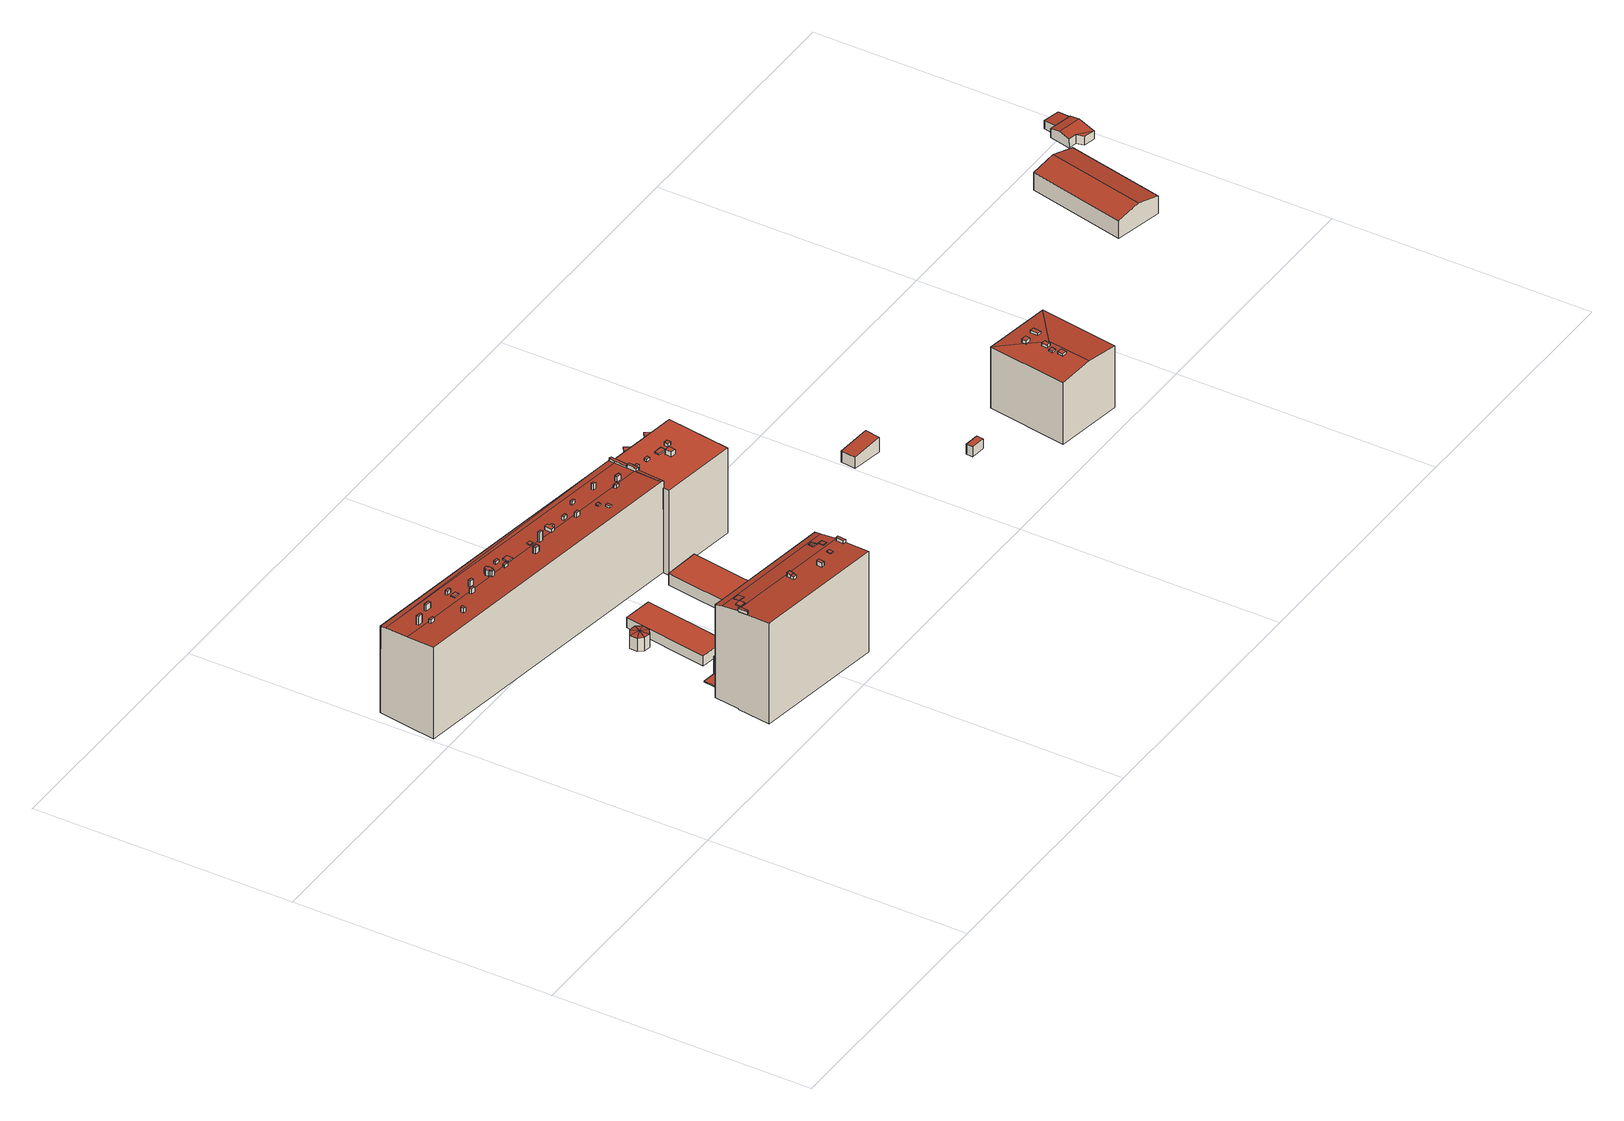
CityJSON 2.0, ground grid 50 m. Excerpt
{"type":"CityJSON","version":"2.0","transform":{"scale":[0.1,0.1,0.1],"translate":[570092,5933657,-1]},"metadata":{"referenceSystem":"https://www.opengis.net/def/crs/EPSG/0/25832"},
"CityObjects":{
"building1":{"type":"Building","attributes":{"Grundfläche 2D":"378.438997","Grundhöhe NN":"4.379"},"children":["building1-1","building1-2","building1-3","building1-4","building1-5","building1-6","building1-7","building1-8","building1-9","building1-10","building1-11"],"geometry":[{"type":"Solid","lod":"3","boundaries":[[[[0,1,2,3]],[[4,5,1,0,6,7,8,9,10]],[[11,12,3,2,13,14,15]],[[16,17,18,19,20,21,22,23]],[[24,25,26,19,18,17,27,28]],[[29,30,31,32,33]],[[34,35,36,37]],[[31,24,28,32]],[[38,33,32,28,27,39]],[[40,30,29,33,38,41,42,43]],[[23,22,44,45]],[[16,23,45,46]],[[17,16,46,47]],[[48,49,9,8,7,6,0,3,12,11,50,51,52]],[[10,9,49,53]],[[5,4,10,53,54]],[[13,2,1,5,54,55]],[[13,55,44,22,21,34,37,25,24,31,30,40,43,42,50,11,15,14]],[[27,17,47,39]],[[34,21,20,35]],[[26,36,35,20,19]],[[36,26,25,37]],[[52,51,50,42,41,38,39,47,46,45,44,55,54,53,49,48]]]],"semantics":{"surfaces":[{"type":"RoofSurface"},{"type":"WallSurface"},{"type":"GroundSurface"}],"values":[[0,0,0,0,0,0,0,1,1,1,1,1,1,1,1,1,1,1,1,1,1,1,2]]}}]},
"building1-1":{"type":"BuildingInstallation","parents":["building1"],"geometry":[{"type":"MultiSurface","lod":"3","boundaries":[[[56,57,58,59]],[[56,59,60,61]],[[61,62,57,56]],[[58,57,62,63]]],"semantics":{"surfaces":[{"type":"RoofSurface"},{"type":"WallSurface"}],"values":[0,1,1,1]}}]},
"building1-2":{"type":"BuildingInstallation","parents":["building1"],"geometry":[{"type":"MultiSurface","lod":"3","boundaries":[[[64,65,66,67]],[[67,66,68,69]],[[64,67,69,70]],[[65,64,70,71]],[[66,65,71,68]]],"semantics":{"surfaces":[{"type":"RoofSurface"},{"type":"WallSurface"}],"values":[0,1,1,1,1]}}]},
"building1-3":{"type":"BuildingInstallation","parents":["building1"],"geometry":[{"type":"MultiSurface","lod":"3","boundaries":[[[72,73,74,75,76,77]],[[73,72,78,79]],[[80,75,74,73,79,81]],[[76,75,80,82]],[[78,72,77,76,82,83]]],"semantics":{"surfaces":[{"type":"RoofSurface"},{"type":"WallSurface"}],"values":[0,1,1,1,1]}}]},
"building1-4":{"type":"BuildingInstallation","parents":["building1"],"geometry":[{"type":"MultiSurface","lod":"3","boundaries":[[[84,85,86,87]],[[88,89,87,86]],[[60,59,84,87,89]],[[59,58,85,84]],[[88,86,85,58,63]]],"semantics":{"surfaces":[{"type":"RoofSurface"},{"type":"WallSurface"}],"values":[0,1,1,1,1]}}]},
"building1-5":{"type":"BuildingInstallation","parents":["building1"],"geometry":[{"type":"MultiSurface","lod":"3","boundaries":[[[90,91,92,93]],[[90,93,94,95]],[[93,92,96,94]],[[91,90,95,97]],[[92,91,97,96]]],"semantics":{"surfaces":[{"type":"RoofSurface"},{"type":"WallSurface"}],"values":[0,1,1,1,1]}}]},
"building1-6":{"type":"BuildingInstallation","parents":["building1"],"geometry":[{"type":"MultiSurface","lod":"3","boundaries":[[[98,99,100,101]],[[102,103,101,100]],[[98,101,103,104]],[[104,105,99,98]],[[100,99,105,102]]],"semantics":{"surfaces":[{"type":"RoofSurface"},{"type":"WallSurface"}],"values":[0,1,1,1,1]}}]},
"building1-7":{"type":"BuildingInstallation","parents":["building1"],"geometry":[{"type":"MultiSurface","lod":"3","boundaries":[[[106,107,108,109]],[[4,5,107,106]],[[108,107,5,110]],[[109,108,110,111]],[[111,4,106,109]]],"semantics":{"surfaces":[{"type":"RoofSurface"},{"type":"WallSurface"}],"values":[0,1,1,1,1]}}]},
"building1-8":{"type":"BuildingInstallation","parents":["building1"],"geometry":[{"type":"MultiSurface","lod":"3","boundaries":[[[112,113,114,115,116,117,118,119]],[[112,119,118,6,7,8]],[[8,120,113,112]],[[121,115,114,113,120,122]],[[121,123,116,115]],[[124,6,118,117]],[[116,123,124,117]]],"semantics":{"surfaces":[{"type":"RoofSurface"},{"type":"WallSurface"}],"values":[0,1,1,1,1,1,1]}}]},
"building1-9":{"type":"BuildingInstallation","parents":["building1"],"geometry":[{"type":"MultiSurface","lod":"3","boundaries":[[[125,126,127,128]],[[129,130,128,127]],[[125,128,130,131]],[[131,132,126,125]],[[127,126,132,129]]],"semantics":{"surfaces":[{"type":"RoofSurface"},{"type":"WallSurface"}],"values":[0,1,1,1,1]}}]},
"building1-10":{"type":"BuildingInstallation","parents":["building1"],"geometry":[{"type":"MultiSurface","lod":"3","boundaries":[[[133,134,135]],[[136,134,133]],[[135,134,137,138]],[[133,135,138,139]],[[136,133,139,140]],[[134,136,140,137]]],"semantics":{"surfaces":[{"type":"RoofSurface"},{"type":"WallSurface"}],"values":[0,0,1,1,1,1]}}]},
"building1-11":{"type":"BuildingInstallation","parents":["building1"],"geometry":[{"type":"MultiSurface","lod":"3","boundaries":[[[141,40,142,143]],[[144,43,40,141]],[[40,43,145,142]],[[143,142,145,146]],[[141,143,146,144]],[[144,146,145,43]]],"semantics":{"surfaces":[{"type":"RoofSurface"},{"type":"WallSurface"},{"type":"OuterCeilingSurface"}],"values":[0,1,1,1,1,2]}}]},
"building2":{"type":"Building","attributes":{"Grundfläche 2D":"8.974565","Grundhöhe NN":"4.356"},"geometry":[{"type":"Solid","lod":"3","boundaries":[[[[147,148,149]],[[147,150,148]],[[147,149,151]],[[147,151,152]],[[147,152,153]],[[147,153,154]],[[147,154,155]],[[147,155,150]],[[156,157,149,148]],[[157,158,151,149]],[[158,159,152,151]],[[159,160,153,152]],[[160,161,154,153]],[[161,162,155,154]],[[163,156,148,150]],[[162,163,150,155]],[[159,158,157,156,163,162,161,160]]]],"semantics":{"surfaces":[{"type":"RoofSurface"},{"type":"WallSurface"},{"type":"GroundSurface"}],"values":[[0,0,0,0,0,0,0,0,1,1,1,1,1,1,1,1,2]]}}]},
"building3":{"type":"Building","attributes":{"Grundfläche 2D":"680.870516","Grundhöhe NN":"-0.001"},"children":["building3-1","building3-2","building3-3","building3-4","building3-5","building3-6","building3-7","building3-8","building3-9","building3-10","building3-11","building3-12","building3-13","building3-14","building3-15","building3-16","building3-17","building3-18","building3-19","building3-20","building3-21","building3-22","building3-23","building3-24","building3-25","building3-26","building3-27"],"geometry":[{"type":"Solid","lod":"3","boundaries":[[[[164,165,166,167,168,169,170,171,172,173,174,175,176,177,178,179,180,181,182]],[[183,184,185,186,187,188]],[[183,188,187,180,179,178,177,176,175,174,173,172,171,170,169,168,189,190]],[[186,191,192,187]],[[193,166,165,164,182,194,195]],[[196,197,185,184,183,190,189,168,167,166,193,198]],[[191,186,185,197,199]],[[182,181,180,187,192,191,199,200,201,202,194]],[[193,195,194,202,201,200,199,197,196,198]]]],"semantics":{"surfaces":[{"type":"RoofSurface"},{"type":"WallSurface"},{"type":"GroundSurface"}],"values":[[0,0,0,0,1,1,1,1,2]]}}]},
"building3-1":{"type":"BuildingInstallation","parents":["building3"],"geometry":[{"type":"MultiSurface","lod":"3","boundaries":[[[203,204,205,206]],[[206,205,207,208]],[[203,206,208,209]],[[204,203,209,210]],[[205,204,210,207]]],"semantics":{"surfaces":[{"type":"RoofSurface"},{"type":"WallSurface"}],"values":[0,1,1,1,1]}}]},
"building3-2":{"type":"BuildingInstallation","parents":["building3"],"geometry":[{"type":"MultiSurface","lod":"3","boundaries":[[[211,212,213,214]],[[172,213,212,215]],[[214,213,172,173]],[[216,211,214,173]],[[212,211,216,215]]],"semantics":{"surfaces":[{"type":"RoofSurface"},{"type":"WallSurface"}],"values":[0,1,1,1,1]}}]},
"building3-3":{"type":"BuildingInstallation","parents":["building3"],"geometry":[{"type":"MultiSurface","lod":"3","boundaries":[[[217,218,219,220]],[[220,219,221,222]],[[217,220,222,223]],[[223,224,218,217]],[[219,218,224,221]]],"semantics":{"surfaces":[{"type":"RoofSurface"},{"type":"WallSurface"}],"values":[0,1,1,1,1]}}]},
"building3-4":{"type":"BuildingInstallation","parents":["building3"],"geometry":[{"type":"MultiSurface","lod":"3","boundaries":[[[225,226,227,228]],[[228,227,229,230]],[[230,231,225,228]],[[226,225,231,232]],[[232,229,227,226]]],"semantics":{"surfaces":[{"type":"RoofSurface"},{"type":"WallSurface"}],"values":[0,1,1,1,1]}}]},
"building3-5":{"type":"BuildingInstallation","parents":["building3"],"geometry":[{"type":"MultiSurface","lod":"3","boundaries":[[[233,234,235,236]],[[236,235,237,238]],[[233,236,238,239]],[[239,240,234,233]],[[235,234,240,237]]],"semantics":{"surfaces":[{"type":"RoofSurface"},{"type":"WallSurface"}],"values":[0,1,1,1,1]}}]},
"building3-6":{"type":"BuildingInstallation","parents":["building3"],"geometry":[{"type":"MultiSurface","lod":"3","boundaries":[[[241,242,243,244,245,246]],[[183,184,244,243,190]],[[245,244,184,247]],[[247,188,246,245]],[[188,248,249,242,241,246]]],"semantics":{"surfaces":[{"type":"RoofSurface"},{"type":"WallSurface"}],"values":[0,1,1,1,1]}}]},
"building3-7":{"type":"BuildingInstallation","parents":["building3"],"geometry":[{"type":"MultiSurface","lod":"3","boundaries":[[[250,251,252,253]],[[253,252,254,255]],[[250,253,255,256]],[[251,250,256,257]],[[252,251,257,254]]],"semantics":{"surfaces":[{"type":"RoofSurface"},{"type":"WallSurface"}],"values":[0,1,1,1,1]}}]},
"building3-8":{"type":"BuildingInstallation","parents":["building3"],"geometry":[{"type":"MultiSurface","lod":"3","boundaries":[[[258,259,260,261]],[[258,261,262,263]],[[261,260,264,262]],[[259,258,263,265]],[[260,259,265,264]]],"semantics":{"surfaces":[{"type":"RoofSurface"},{"type":"WallSurface"}],"values":[0,1,1,1,1]}}]},
"building3-9":{"type":"BuildingInstallation","parents":["building3"],"geometry":[{"type":"MultiSurface","lod":"3","boundaries":[[[266,267,268,269]],[[268,267,270,176]],[[271,269,268,176]],[[271,272,266,269]],[[270,267,266,272,273]]],"semantics":{"surfaces":[{"type":"RoofSurface"},{"type":"WallSurface"}],"values":[0,1,1,1,1]}}]},
"building3-10":{"type":"BuildingInstallation","parents":["building3"],"geometry":[{"type":"MultiSurface","lod":"3","boundaries":[[[274,275,276,277]],[[277,276,278,279]],[[279,280,274,277]],[[275,274,280,281]],[[276,275,281,278]]],"semantics":{"surfaces":[{"type":"RoofSurface"},{"type":"WallSurface"}],"values":[0,1,1,1,1]}}]},
"building3-11":{"type":"BuildingInstallation","parents":["building3"],"geometry":[{"type":"MultiSurface","lod":"3","boundaries":[[[282,283,284,285]],[[282,286,287,283]],[[288,284,283,287]],[[288,289,285,284]],[[289,286,282,285]]],"semantics":{"surfaces":[{"type":"RoofSurface"},{"type":"WallSurface"}],"values":[0,1,1,1,1]}}]},
"building3-12":{"type":"BuildingInstallation","parents":["building3"],"geometry":[{"type":"MultiSurface","lod":"3","boundaries":[[[290,291,292,293]],[[293,292,294,295]],[[290,293,295,296]],[[296,297,291,290]],[[292,291,297,294]]],"semantics":{"surfaces":[{"type":"RoofSurface"},{"type":"WallSurface"}],"values":[0,1,1,1,1]}}]},
"building3-13":{"type":"BuildingInstallation","parents":["building3"],"geometry":[{"type":"MultiSurface","lod":"3","boundaries":[[[298,299,300,301]],[[301,300,302,303]],[[298,301,303,304]],[[299,298,304,305]],[[300,299,305,302]]],"semantics":{"surfaces":[{"type":"RoofSurface"},{"type":"WallSurface"}],"values":[0,1,1,1,1]}}]},
"building3-14":{"type":"BuildingInstallation","parents":["building3"],"geometry":[{"type":"MultiSurface","lod":"3","boundaries":[[[306,307,308,309,310,311,312,313]],[[308,314,167,168,189,190,243,311,310,309]],[[243,242,312,311]],[[312,242,249,315,169,316,317,307,306,313]],[[317,314,308,307]]],"semantics":{"surfaces":[{"type":"RoofSurface"},{"type":"WallSurface"}],"values":[0,1,1,1,1]}}]},
"building3-15":{"type":"BuildingInstallation","parents":["building3"],"geometry":[{"type":"MultiSurface","lod":"3","boundaries":[[[318,319,320,321]],[[319,318,322,323]],[[324,325,321,320]],[[320,319,323,324]],[[318,321,325,322]]],"semantics":{"surfaces":[{"type":"RoofSurface"},{"type":"WallSurface"}],"values":[0,1,1,1,1]}}]},
"building3-16":{"type":"BuildingInstallation","parents":["building3"],"geometry":[{"type":"MultiSurface","lod":"3","boundaries":[[[326,327,328,329,330,331,332,333,334,335,336,337,338]],[[339,340,328,327]],[[329,328,340,341]],[[341,342,330,329]],[[331,330,342,343]],[[343,344,332,331]],[[344,178,345,333,332]],[[345,346,334,333]],[[347,335,334,346,177]],[[347,348,336,335]],[[348,349,350,338,337,336]],[[350,351,326,338]],[[351,339,327,326]]],"semantics":{"surfaces":[{"type":"RoofSurface"},{"type":"WallSurface"}],"values":[0,1,1,1,1,1,1,1,1,1,1,1,1]}}]},
"building3-17":{"type":"BuildingInstallation","parents":["building3"],"geometry":[{"type":"MultiSurface","lod":"3","boundaries":[[[352,353,354,355]],[[356,357,355,354]],[[352,355,357,358]],[[358,359,353,352]],[[354,353,359,356]]],"semantics":{"surfaces":[{"type":"RoofSurface"},{"type":"WallSurface"}],"values":[0,1,1,1,1]}}]},
"building3-18":{"type":"BuildingInstallation","parents":["building3"],"geometry":[{"type":"MultiSurface","lod":"3","boundaries":[[[360,361,362,363,364,365,366,367,368]],[[360,368,369,370]],[[370,170,371,362,361,360]],[[371,372,363,362]],[[364,363,372,373]],[[365,364,373,374]],[[374,375,366,365]],[[375,376,367,366]],[[367,376,171,369,368]]],"semantics":{"surfaces":[{"type":"RoofSurface"},{"type":"WallSurface"}],"values":[0,1,1,1,1,1,1,1,1]}}]},
"building3-19":{"type":"BuildingInstallation","parents":["building3"],"geometry":[{"type":"MultiSurface","lod":"3","boundaries":[[[377,378,379,380]],[[380,379,381,382]],[[377,380,382,383]],[[378,377,383,384]],[[379,378,384,381]]],"semantics":{"surfaces":[{"type":"RoofSurface"},{"type":"WallSurface"}],"values":[0,1,1,1,1]}}]},
"building3-20":{"type":"BuildingInstallation","parents":["building3"],"geometry":[{"type":"MultiSurface","lod":"3","boundaries":[[[385,386,387,388]],[[388,387,389,390]],[[390,391,385,388]],[[386,385,391,392]],[[392,389,387,386]]],"semantics":{"surfaces":[{"type":"RoofSurface"},{"type":"WallSurface"}],"values":[0,1,1,1,1]}}]},
"building3-21":{"type":"BuildingInstallation","parents":["building3"],"geometry":[{"type":"MultiSurface","lod":"3","boundaries":[[[393,394,395,396]],[[396,395,397,398]],[[393,396,398,399]],[[394,393,399,400]],[[395,394,400,397]]],"semantics":{"surfaces":[{"type":"RoofSurface"},{"type":"WallSurface"}],"values":[0,1,1,1,1]}}]},
"building3-22":{"type":"BuildingInstallation","parents":["building3"],"geometry":[{"type":"MultiSurface","lod":"3","boundaries":[[[401,402,403,404]],[[404,403,405,406]],[[401,404,406,407]],[[402,401,407,408]],[[403,402,408,405]]],"semantics":{"surfaces":[{"type":"RoofSurface"},{"type":"WallSurface"}],"values":[0,1,1,1,1]}}]},
"building3-23":{"type":"BuildingInstallation","parents":["building3"],"geometry":[{"type":"MultiSurface","lod":"3","boundaries":[[[314,317,164,165,166]],[[164,317,316]],[[314,166,167]]],"semantics":{"surfaces":[{"type":"RoofSurface"},{"type":"WallSurface"}],"values":[0,1,1]}}]},
"building3-24":{"type":"BuildingInstallation","parents":["building3"],"geometry":[{"type":"MultiSurface","lod":"3","boundaries":[[[409,410,411,412]],[[413,414,412,411]],[[409,412,414,415]],[[415,416,410,409]],[[411,410,416,413]]],"semantics":{"surfaces":[{"type":"RoofSurface"},{"type":"WallSurface"}],"values":[0,1,1,1,1]}}]},
"building3-25":{"type":"BuildingInstallation","parents":["building3"],"geometry":[{"type":"MultiSurface","lod":"3","boundaries":[[[417,418,419,420,421,422]],[[423,424,425,420,419,418]],[[425,426,421,420]],[[426,427,428,417,422,421]],[[418,417,428,423]]],"semantics":{"surfaces":[{"type":"RoofSurface"},{"type":"WallSurface"}],"values":[0,1,1,1,1]}}]},
"building3-26":{"type":"BuildingInstallation","parents":["building3"],"geometry":[{"type":"MultiSurface","lod":"3","boundaries":[[[429,430,431,432]],[[432,431,433,434]],[[429,432,434,435]],[[435,436,430,429]],[[431,430,436,433]]],"semantics":{"surfaces":[{"type":"RoofSurface"},{"type":"WallSurface"}],"values":[0,1,1,1,1]}}]},
"building3-27":{"type":"BuildingInstallation","parents":["building3"],"geometry":[{"type":"MultiSurface","lod":"3","boundaries":[[[437,438,439,440]],[[440,439,441,442]],[[442,443,437,440]],[[438,437,443,444]],[[439,438,444,441]]],"semantics":{"surfaces":[{"type":"RoofSurface"},{"type":"WallSurface"}],"values":[0,1,1,1,1]}}]},
"building4":{"type":"Building","attributes":{"Grundfläche 2D":"92.674161","Grundhöhe NN":"4.356"},"geometry":[{"type":"Solid","lod":"3","boundaries":[[[[445,446,447,448]],[[449,450,448,447]],[[450,451,445,448]],[[451,452,446,445]],[[452,449,447,446]],[[452,451,450,449]]]],"semantics":{"surfaces":[{"type":"RoofSurface"},{"type":"WallSurface"},{"type":"GroundSurface"}],"values":[[0,1,1,1,1,2]]}}]},
"building5":{"type":"Building","attributes":{"Grundfläche 2D":"146.851508","Grundhöhe NN":"4.387"},"geometry":[{"type":"Solid","lod":"3","boundaries":[[[[453,454,455,456,457,458,459]],[[455,460,45,461,457,456]],[[461,462,458,457]],[[462,463,459,458]],[[463,464,453,459]],[[464,465,454,453]],[[465,460,455,454]],[[463,462,461,45,460,465,464]]]],"semantics":{"surfaces":[{"type":"RoofSurface"},{"type":"WallSurface"},{"type":"GroundSurface"}],"values":[[0,1,1,1,1,1,1,2]]}}]},
"building6":{"type":"Building","attributes":{"Grundfläche 2D":"186.939697","Grundhöhe NN":"-0.001"},"children":["building6-1","building6-2","building6-3","building6-4","building6-5","building6-6","building6-7"],"geometry":[{"type":"Solid","lod":"3","boundaries":[[[[466,467,468,469,470,471,472,473,474]],[[198,193,468,467,466,474,473,475,476]],[[469,468,193,195]],[[470,469,195,477]],[[471,470,477,478]],[[472,471,478,479]],[[473,472,479,475]],[[476,475,479,478,477,195,193,198]]]],"semantics":{"surfaces":[{"type":"RoofSurface"},{"type":"WallSurface"},{"type":"GroundSurface"}],"values":[[0,1,1,1,1,1,1,2]]}}]},
"building6-1":{"type":"BuildingInstallation","parents":["building6"],"geometry":[{"type":"MultiSurface","lod":"3","boundaries":[[[480,481,482,483]],[[483,482,484,485]],[[480,483,485,486]],[[481,480,486,487]],[[482,481,487,484]]],"semantics":{"surfaces":[{"type":"RoofSurface"},{"type":"WallSurface"}],"values":[0,1,1,1,1]}}]},
"building6-2":{"type":"BuildingInstallation","parents":["building6"],"geometry":[{"type":"MultiSurface","lod":"3","boundaries":[[[488,489,490,491]],[[492,493,489,488]],[[493,494,490,489]],[[494,495,491,490]],[[495,492,488,491]]],"semantics":{"surfaces":[{"type":"RoofSurface"},{"type":"WallSurface"}],"values":[0,1,1,1,1]}}]},
"building6-3":{"type":"BuildingInstallation","parents":["building6"],"geometry":[{"type":"MultiSurface","lod":"3","boundaries":[[[496,497,498,499]],[[500,501,497,496]],[[501,502,498,497]],[[502,503,499,498]],[[503,500,496,499]]],"semantics":{"surfaces":[{"type":"RoofSurface"},{"type":"WallSurface"}],"values":[0,1,1,1,1]}}]},
"building6-4":{"type":"BuildingInstallation","parents":["building6"],"geometry":[{"type":"MultiSurface","lod":"3","boundaries":[[[504,505,506,507]],[[507,506,508,509]],[[504,507,509,510]],[[505,504,510,511]],[[506,505,511,508]]],"semantics":{"surfaces":[{"type":"RoofSurface"},{"type":"WallSurface"}],"values":[0,1,1,1,1]}}]},
"building6-5":{"type":"BuildingInstallation","parents":["building6"],"geometry":[{"type":"MultiSurface","lod":"3","boundaries":[[[512,513,514,515]],[[515,514,466,516]],[[512,515,516,517]],[[513,512,517,474]],[[474,466,514,513]]],"semantics":{"surfaces":[{"type":"RoofSurface"},{"type":"WallSurface"}],"values":[0,1,1,1,1]}}]},
"building6-6":{"type":"BuildingInstallation","parents":["building6"],"geometry":[{"type":"MultiSurface","lod":"3","boundaries":[[[518,519,520]],[[521,522,520,519]],[[522,523,518,520]],[[523,521,519,518]],[[523,522,521]]],"semantics":{"surfaces":[{"type":"RoofSurface"},{"type":"WallSurface"},{"type":"OuterCeilingSurface"}],"values":[0,1,1,1,2]}}]},
"building6-7":{"type":"BuildingInstallation","parents":["building6"],"geometry":[{"type":"MultiSurface","lod":"3","boundaries":[[[524,525,526]],[[525,524,527,528]],[[526,525,528,529]],[[524,526,529,527]],[[529,528,527]]],"semantics":{"surfaces":[{"type":"RoofSurface"},{"type":"WallSurface"},{"type":"OuterCeilingSurface"}],"values":[0,1,1,1,2]}}]},
"building7":{"type":"Building","attributes":{"Grundfläche 2D":"18.064935","Grundhöhe NN":"5.046"},"geometry":[{"type":"Solid","lod":"3","boundaries":[[[[530,531,532,533]],[[534,535,533,532]],[[535,536,530,533]],[[536,537,531,530]],[[537,534,532,531]],[[537,536,535,534]]]],"semantics":{"surfaces":[{"type":"RoofSurface"},{"type":"WallSurface"},{"type":"GroundSurface"}],"values":[[0,1,1,1,1,2]]}}]},
"building8":{"type":"Building","attributes":{"Grundfläche 2D":"3.725328","Grundhöhe NN":"5.422"},"geometry":[{"type":"Solid","lod":"3","boundaries":[[[[538,539,540,541]],[[542,543,541,540]],[[543,544,538,541]],[[544,545,539,538]],[[545,542,540,539]],[[545,544,543,542]]]],"semantics":{"surfaces":[{"type":"RoofSurface"},{"type":"WallSurface"},{"type":"GroundSurface"}],"values":[[0,1,1,1,1,2]]}}]},
"building9":{"type":"Building","attributes":{"Grundfläche 2D":"208.269349","Grundhöhe NN":"3.288"},"children":["building9-1","building9-2","building9-3","building9-4","building9-5"],"geometry":[{"type":"Solid","lod":"3","boundaries":[[[[546,547,548,549,550,551,552,553]],[[554,555,556,548,547,546]],[[549,548,556,551,550]],[[557,555,554,546,553,558,559]],[[556,555,557,560]],[[551,556,560,561]],[[553,552,551,561,558]],[[557,559,558,561,560]]]],"semantics":{"surfaces":[{"type":"RoofSurface"},{"type":"WallSurface"},{"type":"GroundSurface"}],"values":[[0,0,0,1,1,1,1,2]]}}]},
"building9-1":{"type":"BuildingInstallation","parents":["building9"],"geometry":[{"type":"MultiSurface","lod":"3","boundaries":[[[562,563,564,565]],[[566,567,562,565]],[[567,568,563,562]],[[569,564,563,568,550]],[[566,565,564,569,549]]],"semantics":{"surfaces":[{"type":"RoofSurface"},{"type":"WallSurface"}],"values":[0,1,1,1,1]}}]},
"building9-2":{"type":"BuildingInstallation","parents":["building9"],"geometry":[{"type":"MultiSurface","lod":"3","boundaries":[[[570,571,572,573,574,575]],[[573,572,576,577]],[[577,578,579,575,574,573]],[[579,580,581,571,570,575]],[[572,571,581,576]]],"semantics":{"surfaces":[{"type":"RoofSurface"},{"type":"WallSurface"}],"values":[0,1,1,1,1]}}]},
"building9-3":{"type":"BuildingInstallation","parents":["building9"],"geometry":[{"type":"MultiSurface","lod":"3","boundaries":[[[582,583,584,585,586,587,588]],[[589,590,586,585,584,583,591,592]],[[587,586,590,593]],[[588,587,593,594]],[[591,583,582,588,594,595]]],"semantics":{"surfaces":[{"type":"RoofSurface"},{"type":"WallSurface"}],"values":[0,1,1,1,1]}}]},
"building9-4":{"type":"BuildingInstallation","parents":["building9"],"geometry":[{"type":"MultiSurface","lod":"3","boundaries":[[[596,597,598,599]],[[599,598,600,601]],[[601,602,596,599]],[[597,596,602,603]],[[603,600,598,597]]],"semantics":{"surfaces":[{"type":"RoofSurface"},{"type":"WallSurface"}],"values":[0,1,1,1,1]}}]},
"building9-5":{"type":"BuildingInstallation","parents":["building9"],"geometry":[{"type":"MultiSurface","lod":"3","boundaries":[[[604,605,606,607]],[[607,606,608,609]],[[604,607,609,610]],[[605,604,610,611]],[[606,605,611,608]]],"semantics":{"surfaces":[{"type":"RoofSurface"},{"type":"WallSurface"}],"values":[0,1,1,1,1]}}]},
"building10":{"type":"Building","attributes":{"Grundfläche 2D":"183.406420","Grundhöhe NN":"-0.001"},"geometry":[{"type":"Solid","lod":"3","boundaries":[[[[612,613,614,615]],[[616,613,612,617]],[[615,614,618,619]],[[617,612,615,619,620]],[[616,617,620,621]],[[618,614,613,616,621]],[[619,618,621,620]]]],"semantics":{"surfaces":[{"type":"RoofSurface"},{"type":"WallSurface"},{"type":"GroundSurface"}],"values":[[0,0,1,1,1,1,2]]}}]},
"building11":{"type":"Building","attributes":{"Grundfläche 2D":"23.096241","Grundhöhe NN":"0.849"},"geometry":[{"type":"Solid","lod":"3","boundaries":[[[[622,623,624,625,626]],[[627,626,625]],[[623,622,628,629,630]],[[624,623,630,631,632]],[[625,624,632,633]],[[627,625,633,634]],[[626,627,634,635]],[[628,622,626,635,636]],[[630,629,628,636,637,631]],[[632,631,637,636,635,634,633]]]],"semantics":{"surfaces":[{"type":"RoofSurface"},{"type":"WallSurface"},{"type":"GroundSurface"}],"values":[[0,0,0,1,1,1,1,1,1,2]]}}]},
"building12":{"type":"Building","attributes":{"Grundfläche 2D":"8.305746","Grundhöhe NN":"0.667"},"geometry":[{"type":"Solid","lod":"3","boundaries":[[[[638,639,629,640]],[[641,642,640,629]],[[642,643,638,640]],[[643,644,639,638]],[[644,641,629,639]],[[644,643,642,641]]]],"semantics":{"surfaces":[{"type":"RoofSurface"},{"type":"WallSurface"},{"type":"GroundSurface"}],"values":[[0,1,1,1,1,2]]}}]}
},
"vertices":[
[287,117,255],[542,78,255],[547,111,249],[292,148,249],[540,59,256],[542,75,255],[287,114,255],[286,112,255],[284,95,256],[277,48,261],[532,10,261],[294,162,246],[293,160,246],[549,124,246],[548,124,246],[317,158,246],[402,186,80],[400,174,80],[447,168,80],[446,162,80],[526,150,80],[522,128,80],[548,124,80],[554,164,80],[402,146,80],[440,140,80],[443,162,80],[400,170,80],[406,169,80],[321,180,114],[317,158,114],[402,146,114],[406,169,114],[321,181,114],[522,128,114],[526,150,114],[443,162,114],[440,140,114],[321,181,54],[400,170,54],[317,158,79],[321,180,54],[317,158,54],[317,158,77],[548,124,54],[554,164,54],[402,186,54],[400,174,54],[286,112,54],[277,48,54],[294,162,54],[293,160,54],[287,114,54],[532,10,54],[542,75,54],[549,124,54],
[407,79,262],[414,78,262],[415,84,262],[408,85,262],[408,85,256],[407,79,256],[414,78,256],[415,84,256],
[460,67,267],[458,56,267],[464,55,267],[465,66,267],[464,55,258],[465,66,257],[460,67,257],[458,56,258],
[499,63,258],[505,62,258],[506,64,258],[507,71,258],[501,72,258],[499,65,258],[499,63,256],[505,62,256],[507,71,256],[506,64,256],[501,72,256],[499,65,256],
[408,85,263],[415,84,263],[417,93,263],[410,94,263],[417,93,255],[410,94,255],
[314,127,255],[302,128,255],[300,117,255],[312,115,255],[312,115,254],[314,127,252],[300,117,254],[302,128,252],
[330,140,251],[318,141,251],[316,129,253],[328,127,253],[316,129,252],[328,127,252],[330,140,250],[318,141,250],
[540,59,262],[542,75,262],[536,75,262],[534,60,262],[536,75,255],[534,60,256],
[284,95,262],[288,95,262],[289,98,262],[291,112,262],[288,112,262],[288,114,262],[287,114,262],[286,112,262],[288,95,256],[291,112,255],[289,98,256],[288,112,255],[288,114,255],
[516,87,255],[525,86,255],[527,97,253],[518,99,253],[527,97,252],[518,99,252],[516,87,254],[525,86,254],
[508,112,251],[515,99,254],[517,111,251],[506,101,253],[515,99,252],[517,111,250],[508,112,250],[506,101,252],
[292,162,79],[321,180,79],[295,184,79],[292,162,77],[321,180,77],[295,184,77],
[353,344,84],[363,359,81],[350,361,81],[371,348,81],[337,353,81],[336,338,81],[344,329,81],[356,326,81],[368,334,81],[363,359,54],[350,361,54],[337,353,54],[336,338,54],[344,329,54],[356,326,54],[368,334,54],[371,348,54],
[592,445,198],[596,444,198],[597,444,198],[605,497,193],[606,502,193],[600,502,193],[392,533,193],[385,534,193],[359,538,193],[352,539,193],[336,541,193],[290,548,193],[262,552,193],[236,556,193],[231,556,193],[53,582,193],[15,588,193],[15,586,193],[7,532,198],[612,543,190],[613,554,189],[614,557,188],[608,557,188],[22,633,190],[606,544,190],[607,511,192],[608,517,192],[24,645,188],[23,641,189],[597,444,10],[7,532,10],[596,444,10],[607,511,10],[614,557,10],[606,502,10],[24,645,10],[23,641,10],[15,588,10],[15,586,10],
[562,517,203],[561,511,203],[570,510,203],[571,515,203],[570,510,193],[571,515,192],[562,517,192],[561,511,193],
[352,535,213],[359,534,213],[359,538,213],[352,539,213],[359,534,193],[352,535,193],
[171,557,204],[178,556,204],[179,561,204],[171,562,204],[179,561,193],[171,562,193],[171,557,194],[178,556,194],
[188,574,205],[187,570,205],[195,569,205],[196,573,205],[195,569,193],[196,573,192],[188,574,192],[187,570,193],
[123,547,205],[118,547,205],[117,540,205],[122,539,205],[117,540,196],[122,539,196],[123,547,195],[118,547,195],
[606,543,195],[603,518,195],[608,517,195],[613,554,195],[608,555,195],[606,544,195],[608,555,189],[606,543,191],[603,518,192],
[263,566,198],[271,565,198],[272,570,198],[264,571,198],[272,570,192],[264,571,192],[263,566,192],[271,565,192],
[345,543,194],[346,551,194],[338,552,194],[337,544,194],[337,544,193],[345,543,193],[338,552,192],[346,551,192],
[269,547,199],[270,552,199],[262,552,199],[262,548,199],[270,552,193],[262,548,193],[269,547,193],[270,551,193],
[490,491,200],[489,483,200],[494,482,200],[495,490,200],[494,482,196],[495,490,195],[490,491,195],[489,483,196],
[278,551,195],[290,550,195],[291,562,195],[280,563,195],[278,551,193],[290,550,193],[291,562,192],[280,563,192],
[492,507,197],[486,508,197],[485,502,197],[491,501,197],[485,502,194],[491,501,194],[492,507,194],[486,508,194],
[320,529,207],[319,523,207],[328,522,207],[329,528,207],[328,522,195],[329,528,194],[320,529,194],[319,523,195],
[600,502,200],[600,498,200],[605,497,200],[606,502,200],[607,511,200],[608,517,200],[603,518,200],[601,505,200],[605,497,195],[601,505,193],[600,498,193],[600,498,195],
[149,577,194],[161,576,194],[162,584,194],[150,585,194],[149,577,192],[161,576,192],[162,584,192],[150,585,192],
[237,565,204],[238,570,204],[232,570,204],[231,566,204],[229,566,204],[228,559,204],[231,559,204],[230,553,204],[235,552,204],[236,557,204],[238,557,204],[238,558,204],[239,565,204],[238,570,192],[232,570,192],[231,566,192],[229,566,192],[228,559,193],[231,559,193],[230,553,193],[235,552,193],[236,557,193],[238,557,193],[238,558,193],[239,565,192],[237,565,192],
[67,578,201],[67,573,201],[76,572,201],[77,576,201],[76,572,193],[77,576,193],[67,578,193],[67,573,193],
[392,531,200],[392,533,200],[393,536,200],[398,535,200],[399,540,200],[394,541,200],[394,546,200],[387,547,200],[385,532,200],[385,532,193],[392,531,193],[393,536,193],[398,535,193],[399,540,192],[394,541,192],[394,546,192],[387,547,192],
[469,547,199],[469,543,199],[476,542,199],[476,546,199],[476,542,192],[476,546,191],[469,547,191],[469,543,192],
[433,532,200],[433,536,200],[425,537,200],[425,532,200],[425,537,192],[425,532,193],[433,532,193],[433,536,192],
[449,521,203],[441,522,203],[441,517,203],[448,516,203],[441,517,194],[448,516,194],[449,521,193],[441,522,193],
[528,538,204],[523,539,204],[523,534,204],[528,533,204],[523,534,192],[528,533,192],[528,538,191],[523,539,191],
[543,508,200],[543,503,200],[550,502,200],[551,507,200],[550,502,194],[551,507,193],[543,508,193],[543,503,194],
[150,591,200],[159,591,200],[159,593,200],[159,595,200],[150,596,200],[150,595,200],[159,591,192],[159,593,192],[159,595,191],[150,596,191],[150,595,191],[150,591,192],
[54,594,210],[54,589,210],[63,588,210],[64,592,210],[63,588,192],[64,592,192],[54,594,192],[54,589,193],
[95,603,204],[95,599,204],[105,597,204],[106,602,204],[105,597,192],[106,602,191],[95,603,191],[95,599,192],
[439,378,75],[384,387,75],[358,224,75],[413,215,75],[358,224,54],[413,215,54],[439,378,54],[384,387,54],
[496,230,78],[500,230,78],[492,173,78],[554,164,78],[555,164,78],[588,379,78],[520,388,78],[492,173,54],[555,164,54],[588,379,54],[520,388,54],[496,230,54],[500,230,54],
[606,504,185],[606,502,185],[597,444,185],[596,444,185],[594,431,185],[744,409,185],[762,532,185],[613,554,185],[607,511,185],[613,554,10],[606,504,10],[594,431,10],[744,409,10],[762,532,10],
[643,509,190],[642,503,190],[650,502,190],[651,508,190],[650,502,185],[651,508,185],[643,509,185],[642,503,185],
[685,493,187],[687,503,187],[670,505,187],[669,496,187],[685,493,185],[687,503,185],[670,505,185],[669,496,185],
[685,474,195],[687,487,195],[676,488,195],[675,476,195],[685,474,185],[687,487,185],[676,488,185],[675,476,185],
[696,502,192],[695,495,192],[703,494,192],[703,501,192],[703,494,185],[703,501,185],[696,502,185],[695,495,185],
[619,509,195],[607,511,195],[606,504,195],[618,503,195],[618,503,185],[619,509,185],
[715,553,180],[698,541,180],[727,537,180],[698,541,178],[727,537,178],[715,553,178],
[675,545,180],[663,561,180],[647,549,180],[675,545,178],[663,561,178],[647,549,178],
[951,314,83],[947,285,83],[1007,275,90],[1012,304,90],[1007,275,60],[1012,304,60],[951,314,60],[947,285,60],
[1072,146,84],[1070,133,84],[1099,130,84],[1100,143,84],[1099,130,64],[1100,143,64],[1072,146,64],[1070,133,64],
[1268,27,176],[1276,81,176],[1280,112,176],[1259,142,173],[1257,145,173],[1225,191,169],[1203,50,169],[1201,37,169],[1332,17,169],[1333,17,169],[1357,170,169],[1333,17,43],[1201,37,43],[1332,17,43],[1357,170,43],[1225,191,43],
[1268,150,180],[1258,151,180],[1257,142,180],[1267,141,180],[1267,141,173],[1268,150,172],[1258,151,172],[1257,142,173],
[1258,94,177],[1257,92,177],[1266,91,177],[1267,99,177],[1265,99,177],[1259,100,177],[1266,91,174],[1267,99,174],[1265,99,174],[1259,100,174],[1258,94,174],[1257,92,174],
[1268,106,180],[1272,105,180],[1272,106,180],[1273,113,180],[1274,116,180],[1265,117,180],[1264,106,180],[1273,113,175],[1274,116,175],[1272,105,175],[1272,106,175],[1265,117,174],[1264,106,174],[1268,106,174],
[1260,83,179],[1258,72,179],[1267,71,179],[1269,82,179],[1267,71,175],[1269,82,175],[1260,83,174],[1258,72,174],
[1297,152,177],[1289,154,177],[1287,138,177],[1295,137,177],[1287,138,173],[1295,137,173],[1297,152,171],[1289,154,171],
[1861,453,58],[1819,263,58],[1865,253,46],[1907,443,46],[1773,274,46],[1815,463,46],[1865,253,10],[1907,443,10],[1815,463,10],[1773,274,10],
[1986,478,41],[1940,488,41],[1935,467,37],[1951,464,37],[1978,444,35],[1956,449,35],[1990,498,37],[1988,498,37],[1944,508,37],[1944,508,18],[1935,467,18],[1951,464,18],[1956,449,18],[1978,444,18],[1990,498,18],[1988,498,18],
[1961,530,34],[1956,505,37],[1993,523,34],[1988,498,17],[1993,523,17],[1961,530,17],[1956,505,17]
]}
